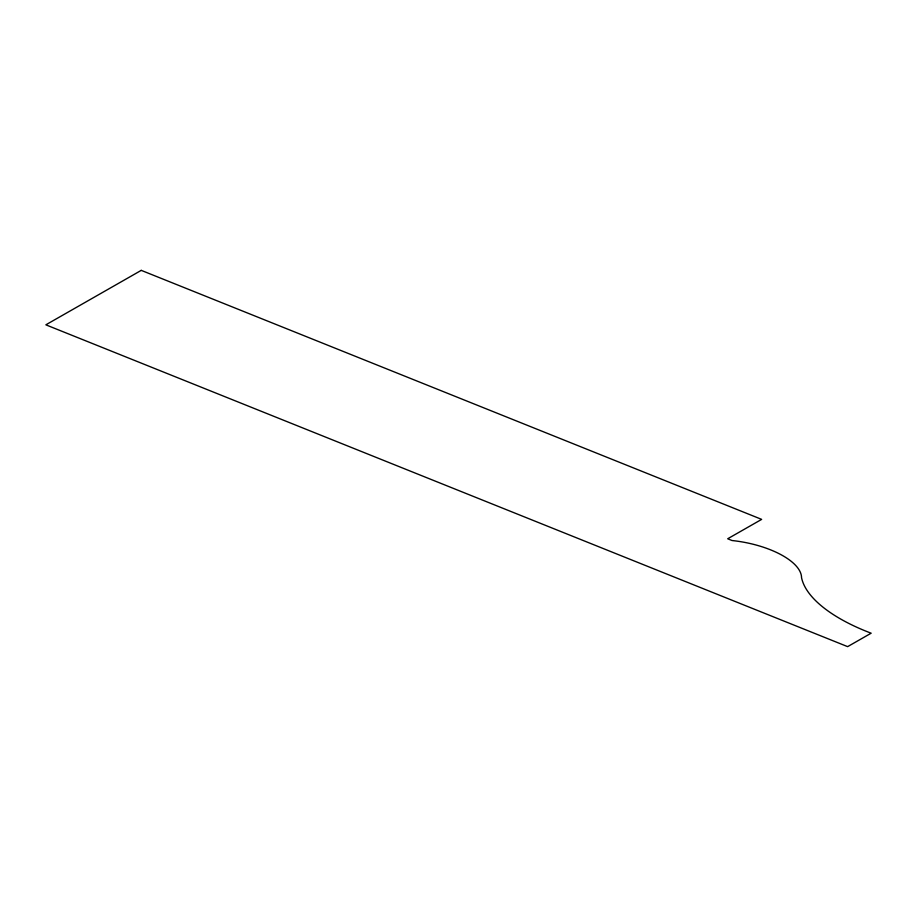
<?xml version="1.0" encoding="UTF-8"?>
<svg xmlns="http://www.w3.org/2000/svg" width="917" height="917" viewBox="0 0 917 917"><rect width="100%" height="100%" fill="white"/><g stroke="black" fill="none" stroke-linecap="round" stroke-linejoin="round"><path stroke-width="1.38" d="M141.252 270.366L45.85 324.824L847.629 646.634L871.15 633.2A136.369 56.98 10 0 1 801.538 577.595A64.385 26.902 10 0 0 732.053 540.526L727.685 538.772L761.66 519.377L141.252 270.366"/></g></svg>
